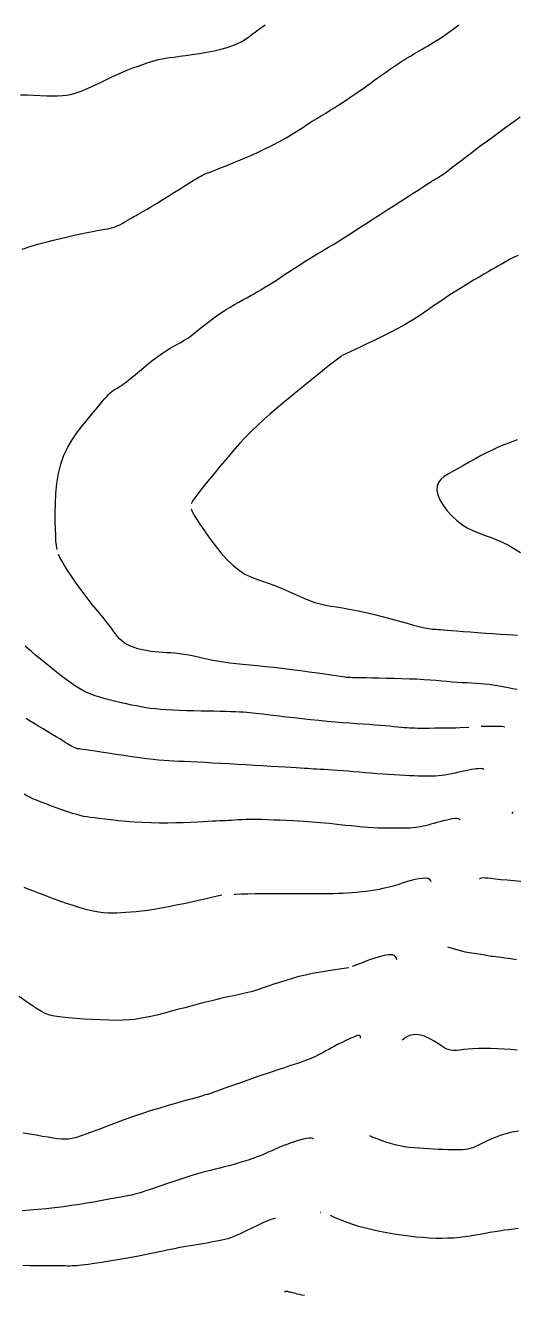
# Model space of a CAD drawing. Header units: millimetres. Extents: x 2235526 to 2245569, y 371981 to 382303.
# Drawn here: x 2244112.6 to 2244290.5, y 380546.4 to 381007.6 of the extents above; entities that cross this region are included whole.
import ezdxf

# ---------------------------------------------------------------- set-up
doc = ezdxf.new("R2010")
doc.units = ezdxf.units.MM
doc.linetypes.add('CONTI', pattern=[0])
for name, color, linetype, transparency in [('177', 10, 'CONTI', 0.7), ('179', 10, 'CONTI', 0.7), ('181', 10, 'CONTI', 0.7), ('183', 10, 'CONTI', 0.7), ('185', 10, 'CONTI', 0.7), ('187', 10, 'CONTI', 0.7), ('189', 10, 'CONTI', 0.7), ('191', 10, 'CONTI', 0.7), ('193', 10, 'CONTI', 0.7), ('195', 10, 'CONTI', 0.7), ('197', 10, 'CONTI', 0.7), ('199', 10, 'CONTI', 0.7)]:
    doc.layers.add(name, color=color, linetype=linetype, transparency=transparency)

msp = doc.modelspace()

# ---------------------------------------------------------------- linework, layer by layer
at = {"layer": '177', "elevation": 177}
msp.add_lwpolyline([(2244213.82, 380546.39), (2244212.87, 380546.6), (2244212.01, 380546.79), (2244211.25, 380546.97), (2244210.59, 380547.12), (2244210.01, 380547.27), (2244209.5, 380547.4), (2244209.07, 380547.51), (2244208.69, 380547.61), (2244208.36, 380547.7), (2244208.08, 380547.77), (2244207.82, 380547.83), (2244207.6, 380547.88), (2244207.41, 380547.91), (2244207.24, 380547.92), (2244207.09, 380547.91), (2244206.96, 380547.89), (2244206.67, 380547.61)], dxfattribs=at)
at = {"layer": '179', "elevation": 179}
for points in [[(2244219.8, 380576.6), (2244219.71, 380576.53), (2244219.8, 380576.44)], [(2244203.39, 380574.34), (2244203.13, 380574.39), (2244202.54, 380574.3), (2244201.69, 380574.04), (2244200.57, 380573.59), (2244199.23, 380573), (2244197.73, 380572.3), (2244196.14, 380571.53), (2244194.53, 380570.75), (2244192.97, 380569.98), (2244191.52, 380569.29), (2244190.23, 380568.68), (2244189.08, 380568.17), (2244188.03, 380567.74), (2244187.02, 380567.38), (2244186.03, 380567.06), (2244185, 380566.77), (2244183.89, 380566.51), (2244182.67, 380566.25), (2244181.35, 380565.99), (2244179.95, 380565.74), (2244178.49, 380565.49), (2244176.99, 380565.24), (2244175.47, 380564.99), (2244173.95, 380564.74), (2244172.45, 380564.48), (2244170.96, 380564.22), (2244169.5, 380563.96), (2244168.06, 380563.69), (2244166.64, 380563.42), (2244165.23, 380563.14), (2244163.84, 380562.85), (2244162.46, 380562.56), (2244161.07, 380562.25), (2244159.64, 380561.94), (2244158.15, 380561.62), (2244156.56, 380561.28), (2244154.86, 380560.94), (2244153.01, 380560.58), (2244151, 380560.21), (2244148.88, 380559.84), (2244146.69, 380559.47), (2244144.51, 380559.11), (2244142.38, 380558.77), (2244140.35, 380558.45), (2244138.5, 380558.17), (2244136.85, 380557.92), (2244135.4, 380557.72), (2244134.13, 380557.55), (2244133.01, 380557.42), (2244132.01, 380557.31), (2244131.1, 380557.23), (2244130.28, 380557.18), (2244129.49, 380557.15), (2244128.71, 380557.14), (2244127.87, 380557.14), (2244126.93, 380557.15), (2244125.84, 380557.17), (2244124.54, 380557.18), (2244122.99, 380557.19), (2244121.14, 380557.2), (2244119.03, 380557.21), (2244116.71, 380557.22), (2244114.23, 380557.26), (2244111.63, 380557.32)], [(2244291.49, 380570.75), (2244289.74, 380570.55), (2244288.02, 380570.33), (2244286.32, 380570.09), (2244284.63, 380569.83), (2244282.93, 380569.55), (2244281.21, 380569.25), (2244279.46, 380568.93), (2244277.69, 380568.61), (2244275.87, 380568.28), (2244274, 380567.98), (2244272.08, 380567.71), (2244270.11, 380567.47), (2244268.07, 380567.3), (2244265.96, 380567.19), (2244263.78, 380567.15), (2244261.52, 380567.18), (2244259.19, 380567.27), (2244256.79, 380567.43), (2244254.31, 380567.65), (2244251.75, 380567.94), (2244249.12, 380568.3), (2244246.44, 380568.71), (2244243.76, 380569.18), (2244241.1, 380569.7), (2244238.5, 380570.26), (2244236.01, 380570.88), (2244233.65, 380571.53), (2244231.43, 380572.22), (2244229.4, 380572.93), (2244227.55, 380573.63), (2244225.91, 380574.31), (2244224.49, 380574.93), (2244223.28, 380575.48)]]:
    msp.add_lwpolyline(points, dxfattribs=at)
at = {"layer": '181', "elevation": 181}
for points in [[(2244291.52, 380606.08), (2244289.19, 380605.69), (2244286.99, 380605.16), (2244284.93, 380604.52), (2244283.03, 380603.8), (2244281.28, 380603.06), (2244279.69, 380602.31), (2244278.27, 380601.62), (2244277.01, 380601), (2244275.92, 380600.5), (2244274.96, 380600.1), (2244274.06, 380599.8), (2244273.19, 380599.59), (2244272.28, 380599.44), (2244271.29, 380599.35), (2244270.17, 380599.31), (2244268.87, 380599.29), (2244267.42, 380599.31), (2244265.84, 380599.35), (2244264.17, 380599.41), (2244262.43, 380599.49), (2244260.65, 380599.57), (2244258.86, 380599.67), (2244257.1, 380599.77), (2244255.35, 380599.88), (2244253.62, 380600.02), (2244251.9, 380600.21), (2244250.18, 380600.44), (2244248.48, 380600.74), (2244246.77, 380601.11), (2244245.05, 380601.58), (2244243.35, 380602.11), (2244241.73, 380602.68), (2244240.2, 380603.26), (2244238.81, 380603.83), (2244237.59, 380604.35)], [(2244217.08, 380603.18), (2244216.84, 380603.38), (2244216.34, 380603.54), (2244215.6, 380603.56), (2244214.61, 380603.43), (2244213.39, 380603.17), (2244212.02, 380602.81), (2244210.53, 380602.36), (2244209, 380601.84), (2244207.46, 380601.28), (2244205.97, 380600.71), (2244204.58, 380600.13), (2244203.26, 380599.56), (2244201.98, 380598.99), (2244200.72, 380598.42), (2244199.43, 380597.86), (2244198.09, 380597.3), (2244196.65, 380596.73), (2244195.11, 380596.17), (2244193.48, 380595.62), (2244191.77, 380595.08), (2244190.02, 380594.55), (2244188.26, 380594.04), (2244186.5, 380593.55), (2244184.77, 380593.1), (2244183.09, 380592.67), (2244181.44, 380592.26), (2244179.79, 380591.85), (2244178.1, 380591.42), (2244176.36, 380590.95), (2244174.51, 380590.44), (2244172.55, 380589.86), (2244170.45, 380589.2), (2244168.25, 380588.48), (2244166.02, 380587.73), (2244163.8, 380586.97), (2244161.66, 380586.23), (2244159.66, 380585.55), (2244157.85, 380584.93), (2244156.28, 380584.41), (2244154.93, 380583.98), (2244153.76, 380583.62), (2244152.76, 380583.33), (2244151.88, 380583.09), (2244151.1, 380582.9), (2244150.38, 380582.74), (2244149.69, 380582.6), (2244148.99, 380582.47), (2244148.23, 380582.33), (2244147.35, 380582.18), (2244146.32, 380582), (2244145.08, 380581.78), (2244143.58, 380581.51), (2244141.79, 380581.17), (2244139.73, 380580.79), (2244137.42, 380580.37), (2244134.9, 380579.94), (2244132.19, 380579.5), (2244129.33, 380579.06), (2244126.34, 380578.65), (2244123.26, 380578.28), (2244120.15, 380577.95), (2244117.1, 380577.66), (2244114.16, 380577.4), (2244111.41, 380577.19)]]:
    msp.add_lwpolyline(points, dxfattribs=at)
at = {"layer": '183', "elevation": 183}
for points in [[(2244234.19, 380639.85), (2244234.2, 380639.96), (2244234.17, 380640.37), (2244234.03, 380640.67), (2244233.79, 380640.82), (2244233.46, 380640.86), (2244233.04, 380640.78), (2244232.54, 380640.62), (2244231.98, 380640.4), (2244231.36, 380640.13), (2244230.68, 380639.83), (2244229.95, 380639.51), (2244229.18, 380639.15), (2244228.36, 380638.76), (2244227.5, 380638.34), (2244226.59, 380637.88), (2244225.65, 380637.39), (2244224.67, 380636.87), (2244223.67, 380636.32), (2244222.66, 380635.76), (2244221.65, 380635.2), (2244220.65, 380634.66), (2244219.68, 380634.14), (2244218.76, 380633.66), (2244217.87, 380633.23), (2244217, 380632.83), (2244216.12, 380632.46), (2244215.18, 380632.09), (2244214.14, 380631.7), (2244212.98, 380631.29), (2244211.65, 380630.84), (2244210.13, 380630.33), (2244208.44, 380629.76), (2244206.58, 380629.14), (2244204.58, 380628.48), (2244202.47, 380627.77), (2244200.26, 380627.03), (2244197.98, 380626.25), (2244195.64, 380625.44), (2244193.3, 380624.62), (2244191.01, 380623.81), (2244188.82, 380623.03), (2244186.77, 380622.3), (2244184.93, 380621.65), (2244183.34, 380621.08), (2244182.04, 380620.61), (2244181.01, 380620.24), (2244180.2, 380619.95), (2244179.59, 380619.74), (2244179.12, 380619.57), (2244178.77, 380619.46), (2244178.5, 380619.37), (2244177.12, 380618.99), (2244176.88, 380618.92), (2244176.55, 380618.83), (2244176.08, 380618.69), (2244175.4, 380618.49), (2244174.46, 380618.23), (2244173.2, 380617.87), (2244171.55, 380617.41), (2244169.49, 380616.83), (2244167.06, 380616.15), (2244164.33, 380615.37), (2244161.37, 380614.49), (2244158.25, 380613.54), (2244155.04, 380612.51), (2244151.81, 380611.43), (2244148.62, 380610.3), (2244145.53, 380609.15), (2244142.57, 380608.02), (2244139.77, 380606.95), (2244137.19, 380605.96), (2244134.85, 380605.08), (2244132.8, 380604.37), (2244131.05, 380603.83), (2244129.55, 380603.46), (2244128.2, 380603.24), (2244126.92, 380603.16), (2244125.62, 380603.2), (2244124.21, 380603.34), (2244122.62, 380603.57), (2244120.77, 380603.86), (2244118.7, 380604.2), (2244116.47, 380604.59), (2244114.14, 380604.99), (2244111.77, 380605.41)], [(2244291.05, 380635.55), (2244288.74, 380635.69), (2244286.32, 380635.84), (2244283.88, 380635.97), (2244281.47, 380636.07), (2244279.15, 380636.11), (2244276.98, 380636.09), (2244275.02, 380636), (2244273.27, 380635.86), (2244271.7, 380635.7), (2244270.3, 380635.55), (2244269.05, 380635.44), (2244267.94, 380635.41), (2244266.95, 380635.49), (2244266.06, 380635.69), (2244265.24, 380636.01), (2244264.46, 380636.44), (2244263.67, 380636.95), (2244262.86, 380637.52), (2244261.97, 380638.13), (2244260.99, 380638.78), (2244259.88, 380639.42), (2244258.67, 380640.03), (2244257.38, 380640.55), (2244256.04, 380640.94), (2244254.69, 380641.15), (2244253.35, 380641.12), (2244252.05, 380640.83), (2244250.81, 380640.23), (2244249.64, 380639.39), (2244249.29, 380639.08)]]:
    msp.add_lwpolyline(points, dxfattribs=at)
at = {"layer": '185', "elevation": 185}
for points in [[(2244247.39, 380668.33), (2244247.19, 380669.09), (2244246.67, 380669.74), (2244245.78, 380670.11), (2244244.48, 380670.15), (2244242.85, 380669.89), (2244241, 380669.42), (2244239.07, 380668.81), (2244237.15, 380668.12), (2244235.37, 380667.44), (2244233.83, 380666.83), (2244231.23, 380665.83)], [(2244279.4, 380669.94), (2244272.21, 380671.05), (2244265.92, 380672.86)], [(2244290.89, 380668.29), (2244289.36, 380668.54), (2244287.93, 380668.77), (2244286.61, 380668.96), (2244285.41, 380669.12), (2244284.32, 380669.25), (2244283.35, 380669.37), (2244282.47, 380669.47), (2244281.69, 380669.57), (2244280.99, 380669.67), (2244280.38, 380669.78), (2244279.79, 380669.89), (2244279.4, 380669.94)], [(2244230, 380665.43), (2244229.98, 380665.43), (2244226.54, 380664.92), (2244225.06, 380664.71), (2244223.28, 380664.44), (2244221.25, 380664.12), (2244219.05, 380663.74), (2244216.71, 380663.3), (2244214.29, 380662.79), (2244211.85, 380662.21), (2244209.44, 380661.55), (2244207.09, 380660.85), (2244204.83, 380660.13), (2244202.68, 380659.41), (2244200.67, 380658.71), (2244198.83, 380658.08), (2244197.18, 380657.52), (2244195.74, 380657.06), (2244194.47, 380656.69), (2244193.34, 380656.39), (2244192.29, 380656.14), (2244191.28, 380655.92), (2244190.27, 380655.72), (2244189.21, 380655.51), (2244188.06, 380655.27), (2244186.8, 380655.01), (2244185.41, 380654.7), (2244183.85, 380654.34), (2244182.12, 380653.94), (2244180.2, 380653.46), (2244178.05, 380652.92), (2244175.67, 380652.31), (2244173.13, 380651.64), (2244170.48, 380650.93), (2244167.8, 380650.22), (2244165.14, 380649.53), (2244162.6, 380648.87), (2244160.22, 380648.27), (2244158.06, 380647.75), (2244156.05, 380647.31), (2244154.12, 380646.95), (2244152.19, 380646.68), (2244150.17, 380646.48), (2244147.98, 380646.36), (2244145.55, 380646.32), (2244142.82, 380646.36), (2244139.87, 380646.46), (2244136.82, 380646.62), (2244133.78, 380646.81), (2244130.86, 380647.02), (2244128.19, 380647.26), (2244125.86, 380647.49), (2244123.97, 380647.71), (2244122.4, 380647.98), (2244121.05, 380648.33), (2244119.77, 380648.83), (2244118.43, 380649.5), (2244116.92, 380650.42), (2244115.09, 380651.63), (2244112.85, 380653.15), (2244110.28, 380654.93)]]:
    msp.add_lwpolyline(points, dxfattribs=at)
at = {"layer": '187', "elevation": 187}
for points in [[(2244259.9, 380696.63), (2244259.77, 380697), (2244259.36, 380697.46), (2244258.71, 380697.77), (2244257.8, 380697.89), (2244256.67, 380697.85), (2244255.39, 380697.68), (2244254.02, 380697.41), (2244252.64, 380697.08), (2244251.31, 380696.72), (2244250.08, 380696.36), (2244249.02, 380696.02), (2244248.08, 380695.71), (2244247.22, 380695.43), (2244246.39, 380695.16), (2244245.53, 380694.9), (2244244.6, 380694.64), (2244243.55, 380694.39), (2244242.33, 380694.14), (2244240.96, 380693.88), (2244239.47, 380693.63), (2244237.89, 380693.39), (2244236.24, 380693.16), (2244234.54, 380692.96), (2244232.83, 380692.78), (2244231.12, 380692.63), (2244229.43, 380692.5), (2244227.74, 380692.4), (2244226.06, 380692.33), (2244224.38, 380692.28), (2244222.7, 380692.25), (2244221.03, 380692.23), (2244219.36, 380692.23), (2244217.64, 380692.25), (2244215.86, 380692.27), (2244213.96, 380692.29), (2244211.91, 380692.31), (2244209.68, 380692.32), (2244207.22, 380692.32), (2244204.52, 380692.31), (2244201.67, 380692.29), (2244198.77, 380692.26), (2244195.93, 380692.21), (2244193.25, 380692.17), (2244190.84, 380692.12), (2244188.81, 380692.07), (2244188.36, 380692.04)], [(2244292.39, 380696.75), (2244289.88, 380696.96), (2244287.42, 380697.18), (2244285.13, 380697.4), (2244283.16, 380697.59), (2244281.58, 380697.77), (2244280.37, 380697.91), (2244279.45, 380698), (2244278.74, 380698.02), (2244278.17, 380697.96), (2244277.68, 380697.81), (2244277.37, 380697.64)], [(2244183.92, 380691.77), (2244179.59, 380690.81), (2244177.67, 380690.37), (2244175.4, 380689.86), (2244172.85, 380689.28), (2244170.12, 380688.69), (2244167.31, 380688.09), (2244164.51, 380687.53), (2244161.8, 380687.03), (2244159.28, 380686.61), (2244156.93, 380686.26), (2244154.74, 380685.98), (2244152.71, 380685.76), (2244150.8, 380685.59), (2244149.01, 380685.45), (2244147.32, 380685.34), (2244145.7, 380685.26), (2244144.12, 380685.22), (2244142.53, 380685.24), (2244140.86, 380685.35), (2244139.07, 380685.58), (2244137.11, 380685.94), (2244134.93, 380686.45), (2244132.49, 380687.15), (2244129.87, 380687.98), (2244127.15, 380688.9), (2244124.42, 380689.87), (2244121.78, 380690.84), (2244119.31, 380691.77), (2244117.1, 380692.61), (2244115.21, 380693.33), (2244113.59, 380693.97), (2244112.16, 380694.56)]]:
    msp.add_lwpolyline(points, dxfattribs=at)
at = {"layer": '189', "elevation": 189}
for points in [[(2244270.38, 380719.11), (2244270.22, 380719.3), (2244269.83, 380719.5), (2244269.27, 380719.6), (2244268.52, 380719.59), (2244267.6, 380719.48), (2244266.56, 380719.3), (2244265.43, 380719.05), (2244264.25, 380718.76), (2244263.06, 380718.45), (2244261.91, 380718.13), (2244260.81, 380717.82), (2244259.78, 380717.52), (2244258.79, 380717.25), (2244257.84, 380717), (2244256.9, 380716.78), (2244255.98, 380716.58), (2244255.06, 380716.43), (2244254.13, 380716.31), (2244253.17, 380716.22), (2244252.19, 380716.16), (2244251.17, 380716.12), (2244250.1, 380716.1), (2244248.97, 380716.09), (2244247.78, 380716.08), (2244246.52, 380716.07), (2244245.18, 380716.07), (2244243.75, 380716.08), (2244242.22, 380716.1), (2244240.6, 380716.15), (2244238.86, 380716.23), (2244237.01, 380716.35), (2244235.04, 380716.5), (2244232.98, 380716.69), (2244230.89, 380716.91), (2244228.79, 380717.13), (2244226.74, 380717.35), (2244224.78, 380717.57), (2244222.95, 380717.77), (2244221.27, 380717.94), (2244219.71, 380718.09), (2244218.21, 380718.22), (2244216.7, 380718.34), (2244215.15, 380718.44), (2244213.48, 380718.55), (2244211.64, 380718.65), (2244209.6, 380718.76), (2244207.39, 380718.87), (2244205.08, 380718.97), (2244202.74, 380719.06), (2244200.43, 380719.14), (2244198.21, 380719.19), (2244196.13, 380719.22), (2244194.26, 380719.22), (2244192.58, 380719.19), (2244191.07, 380719.14), (2244189.71, 380719.08), (2244188.46, 380719.01), (2244187.3, 380718.94), (2244186.22, 380718.88), (2244185.18, 380718.82), (2244184.14, 380718.77), (2244183.04, 380718.72), (2244181.84, 380718.67), (2244180.48, 380718.61), (2244178.91, 380718.54), (2244177.09, 380718.44), (2244174.98, 380718.33), (2244172.6, 380718.21), (2244170, 380718.09), (2244167.22, 380718), (2244164.3, 380717.94), (2244161.28, 380717.94), (2244158.2, 380717.99), (2244155.12, 380718.12), (2244152.07, 380718.32), (2244149.12, 380718.56), (2244146.32, 380718.82), (2244143.71, 380719.1), (2244141.35, 380719.36), (2244139.3, 380719.6), (2244137.58, 380719.81), (2244136.12, 380719.99), (2244134.85, 380720.18), (2244133.66, 380720.39), (2244132.47, 380720.66), (2244131.18, 380721.01), (2244129.71, 380721.46), (2244128, 380722.02), (2244126.1, 380722.68), (2244124.09, 380723.4), (2244122.06, 380724.14), (2244120.08, 380724.89), (2244118.24, 380725.6), (2244116.62, 380726.25), (2244115.28, 380726.81), (2244114.14, 380727.33), (2244113.12, 380727.85), (2244112.12, 380728.44)], [(2244289.57, 380721.74), (2244289.39, 380721.77), (2244289.11, 380721.41)]]:
    msp.add_lwpolyline(points, dxfattribs=at)
at = {"layer": '191', "elevation": 191}
for points in [[(2244110.81, 380982.41), (2244113.14, 380982.32), (2244115.55, 380982.22), (2244117.96, 380982.11), (2244120.27, 380982.03), (2244122.41, 380981.98), (2244124.3, 380982), (2244125.97, 380982.08), (2244127.49, 380982.24), (2244128.92, 380982.48), (2244130.3, 380982.82), (2244131.69, 380983.26), (2244133.15, 380983.82), (2244134.73, 380984.49), (2244136.41, 380985.26), (2244138.19, 380986.1), (2244140.03, 380986.99), (2244141.94, 380987.91), (2244143.87, 380988.83), (2244145.83, 380989.72), (2244147.78, 380990.58), (2244149.72, 380991.38), (2244151.6, 380992.12), (2244153.43, 380992.8), (2244155.16, 380993.42), (2244156.79, 380993.96), (2244158.28, 380994.42), (2244159.63, 380994.8), (2244160.9, 380995.12), (2244162.15, 380995.39), (2244163.47, 380995.62), (2244164.9, 380995.85), (2244166.54, 380996.08), (2244168.44, 380996.34), (2244170.66, 380996.64), (2244173.12, 380996.98), (2244175.73, 380997.37), (2244178.41, 380997.82), (2244181.04, 380998.32), (2244183.56, 380998.89), (2244185.85, 380999.52), (2244187.86, 381000.21), (2244189.6, 381000.97), (2244191.12, 381001.77), (2244192.48, 381002.6), (2244193.72, 381003.46), (2244194.89, 381004.34), (2244196.04, 381005.22), (2244197.2, 381006.09), (2244198.38, 381006.95), (2244199.57, 381007.8)], [(2244279.14, 380737.41), (2244278.91, 380737.54), (2244278.58, 380737.64), (2244278.15, 380737.7), (2244277.62, 380737.72), (2244276.99, 380737.7), (2244276.25, 380737.63), (2244275.42, 380737.52), (2244274.49, 380737.37), (2244273.46, 380737.17), (2244272.34, 380736.93), (2244271.14, 380736.67), (2244269.89, 380736.38), (2244268.62, 380736.1), (2244267.34, 380735.82), (2244266.08, 380735.57), (2244264.86, 380735.36), (2244263.7, 380735.19), (2244262.57, 380735.08), (2244261.46, 380735), (2244260.33, 380734.95), (2244259.17, 380734.94), (2244257.94, 380734.94), (2244256.62, 380734.97), (2244255.18, 380735.01), (2244253.64, 380735.06), (2244251.99, 380735.13), (2244250.25, 380735.21), (2244248.41, 380735.31), (2244246.48, 380735.43), (2244244.47, 380735.56), (2244242.39, 380735.71), (2244240.26, 380735.88), (2244238.1, 380736.06), (2244235.94, 380736.24), (2244233.8, 380736.41), (2244231.71, 380736.59), (2244229.68, 380736.75), (2244227.74, 380736.9), (2244225.9, 380737.03), (2244224.16, 380737.15), (2244222.52, 380737.25), (2244221, 380737.35), (2244219.6, 380737.43), (2244218.31, 380737.51), (2244217.14, 380737.58), (2244216.03, 380737.64), (2244214.91, 380737.71), (2244213.71, 380737.78), (2244212.37, 380737.86), (2244210.81, 380737.96), (2244208.98, 380738.07), (2244206.81, 380738.21), (2244204.36, 380738.36), (2244201.66, 380738.52), (2244198.78, 380738.7), (2244195.77, 380738.88), (2244192.68, 380739.06), (2244189.56, 380739.25), (2244186.48, 380739.43), (2244183.45, 380739.6), (2244180.51, 380739.76), (2244177.7, 380739.91), (2244175.04, 380740.05), (2244172.56, 380740.17), (2244170.3, 380740.27), (2244168.26, 380740.36), (2244166.38, 380740.44), (2244164.59, 380740.54), (2244162.79, 380740.65), (2244160.92, 380740.8), (2244158.88, 380741.01), (2244156.59, 380741.28), (2244154.02, 380741.62), (2244151.22, 380742.02), (2244148.32, 380742.46), (2244145.43, 380742.9), (2244142.65, 380743.33), (2244140.09, 380743.74), (2244137.86, 380744.08), (2244136.05, 380744.35), (2244134.63, 380744.55), (2244133.53, 380744.7), (2244132.72, 380744.8), (2244132.12, 380744.87), (2244131.68, 380744.91), (2244131.35, 380744.95), (2244129.47, 380745.71), (2244129.02, 380745.99), (2244128.48, 380746.33), (2244127.82, 380746.74), (2244127.04, 380747.24), (2244126.1, 380747.82), (2244125, 380748.5), (2244123.72, 380749.28), (2244122.26, 380750.16), (2244120.67, 380751.12), (2244119, 380752.11), (2244117.34, 380753.11), (2244115.73, 380754.07), (2244114.25, 380754.97), (2244112.96, 380755.75), (2244112.92, 380755.78), (2244112.87, 380755.81)]]:
    msp.add_lwpolyline(points, dxfattribs=at)
at = {"layer": '193', "elevation": 193}
for points in [[(2244111.43, 380926.3), (2244112.56, 380926.73), (2244113.75, 380927.14), (2244115.08, 380927.56), (2244116.61, 380928.01), (2244118.4, 380928.49), (2244120.48, 380929.04), (2244122.8, 380929.63), (2244125.26, 380930.23), (2244127.8, 380930.84), (2244130.31, 380931.41), (2244132.71, 380931.94), (2244134.93, 380932.39), (2244136.88, 380932.76), (2244138.6, 380933.05), (2244140.1, 380933.3), (2244141.44, 380933.53), (2244142.65, 380933.76), (2244143.75, 380934.03), (2244144.8, 380934.35), (2244145.81, 380934.74), (2244146.79, 380935.2), (2244147.73, 380935.69), (2244148.62, 380936.19), (2244149.45, 380936.69), (2244150.21, 380937.16), (2244150.9, 380937.57), (2244151.51, 380937.93), (2244152.1, 380938.25), (2244152.73, 380938.58), (2244153.45, 380938.97), (2244154.33, 380939.45), (2244155.42, 380940.08), (2244156.78, 380940.88), (2244158.45, 380941.89), (2244160.37, 380943.06), (2244162.45, 380944.35), (2244164.6, 380945.68), (2244166.73, 380947.01), (2244168.75, 380948.27), (2244170.58, 380949.42), (2244172.15, 380950.39), (2244173.47, 380951.2), (2244174.57, 380951.87), (2244175.47, 380952.42), (2244176.22, 380952.85), (2244176.83, 380953.19), (2244177.35, 380953.45), (2244177.8, 380953.66), (2244178.26, 380953.86), (2244178.8, 380954.06), (2244179.51, 380954.33), (2244180.45, 380954.68), (2244181.71, 380955.16), (2244183.36, 380955.8), (2244185.46, 380956.63), (2244187.92, 380957.63), (2244190.66, 380958.77), (2244193.56, 380960.01), (2244196.52, 380961.33), (2244199.45, 380962.69), (2244202.24, 380964.07), (2244204.81, 380965.42), (2244207.18, 380966.75), (2244209.35, 380968.05), (2244211.36, 380969.3), (2244213.24, 380970.51), (2244215.01, 380971.66), (2244216.71, 380972.75), (2244218.34, 380973.77), (2244219.95, 380974.76), (2244221.57, 380975.74), (2244223.22, 380976.75), (2244224.93, 380977.81), (2244226.74, 380978.96), (2244228.68, 380980.22), (2244230.75, 380981.63), (2244232.92, 380983.13), (2244235.13, 380984.69), (2244237.32, 380986.25), (2244239.44, 380987.76), (2244241.43, 380989.19), (2244243.23, 380990.47), (2244244.79, 380991.57), (2244246.14, 380992.5), (2244247.32, 380993.29), (2244248.34, 380993.97), (2244249.24, 380994.55), (2244250.06, 380995.06), (2244250.83, 380995.53), (2244251.57, 380995.98), (2244252.31, 380996.42), (2244253.06, 380996.87), (2244253.84, 380997.33), (2244254.67, 380997.81), (2244255.56, 380998.32), (2244256.53, 380998.88), (2244257.59, 380999.5), (2244258.75, 381000.18), (2244260.01, 381000.94), (2244261.38, 381001.79), (2244262.85, 381002.74), (2244264.44, 381003.81), (2244266.14, 381005), (2244267.96, 381006.32), (2244269.84, 381007.74)], [(2244273.58, 380752.62), (2244270.32, 380752.48), (2244268.85, 380752.45), (2244267.1, 380752.42), (2244265.19, 380752.4), (2244263.19, 380752.37), (2244261.2, 380752.35), (2244259.3, 380752.33), (2244257.6, 380752.32), (2244256.15, 380752.32), (2244254.93, 380752.34), (2244253.87, 380752.36), (2244252.92, 380752.39), (2244252.01, 380752.44), (2244251.09, 380752.51), (2244250.09, 380752.59), (2244248.96, 380752.69), (2244247.71, 380752.81), (2244246.31, 380752.94), (2244244.79, 380753.08), (2244243.12, 380753.23), (2244241.33, 380753.38), (2244239.39, 380753.53), (2244237.33, 380753.69), (2244235.12, 380753.85), (2244232.78, 380754.02), (2244230.31, 380754.2), (2244227.7, 380754.4), (2244224.96, 380754.63), (2244222.09, 380754.89), (2244219.09, 380755.17), (2244216.04, 380755.48), (2244213, 380755.81), (2244210.04, 380756.14), (2244207.24, 380756.46), (2244204.67, 380756.76), (2244202.41, 380757.03), (2244200.49, 380757.27), (2244198.88, 380757.47), (2244197.51, 380757.64), (2244196.29, 380757.78), (2244195.17, 380757.91), (2244194.08, 380758.01), (2244192.93, 380758.11), (2244191.68, 380758.19), (2244190.3, 380758.27), (2244188.78, 380758.34), (2244187.11, 380758.4), (2244185.27, 380758.46), (2244183.27, 380758.51), (2244181.08, 380758.56), (2244178.71, 380758.6), (2244176.2, 380758.64), (2244173.62, 380758.69), (2244171.03, 380758.75), (2244168.47, 380758.83), (2244166.02, 380758.93), (2244163.73, 380759.05), (2244161.64, 380759.2), (2244159.73, 380759.39), (2244157.94, 380759.6), (2244156.23, 380759.85), (2244154.55, 380760.14), (2244152.85, 380760.46), (2244151.1, 380760.81), (2244149.24, 380761.2), (2244147.31, 380761.63), (2244145.35, 380762.08), (2244143.39, 380762.57), (2244141.46, 380763.08), (2244139.62, 380763.62), (2244137.89, 380764.19), (2244136.3, 380764.77), (2244134.81, 380765.41), (2244133.39, 380766.11), (2244131.98, 380766.9), (2244130.54, 380767.8), (2244129.02, 380768.84), (2244127.38, 380770.03), (2244125.58, 380771.4), (2244123.68, 380772.89), (2244121.73, 380774.45), (2244119.8, 380776.02), (2244117.94, 380777.54), (2244116.23, 380778.96), (2244114.72, 380780.22), (2244113.46, 380781.28), (2244112.41, 380782.16)], [(2244286.56, 380752.74), (2244286.06, 380752.87), (2244285.39, 380752.97), (2244284.39, 380753.04), (2244283.21, 380753.07), (2244281.91, 380753.07), (2244280.56, 380753.05), (2244279.24, 380753.01), (2244278.02, 380752.96)]]:
    msp.add_lwpolyline(points, dxfattribs=at)
at = {"layer": '195', "elevation": 195}
for points in [[(2244197.81, 380911.43), (2244199.12, 380912.22), (2244200.55, 380913.09), (2244202.15, 380914.1), (2244203.91, 380915.23), (2244205.82, 380916.48), (2244207.83, 380917.79), (2244209.86, 380919.13), (2244211.87, 380920.44), (2244213.8, 380921.69), (2244215.59, 380922.83), (2244217.2, 380923.83), (2244218.66, 380924.71), (2244220.02, 380925.52), (2244221.32, 380926.28), (2244222.61, 380927.03), (2244223.94, 380927.81), (2244225.35, 380928.66), (2244226.88, 380929.61), (2244228.54, 380930.65), (2244230.33, 380931.8), (2244232.26, 380933.04), (2244234.32, 380934.37), (2244236.52, 380935.8), (2244238.86, 380937.31), (2244241.33, 380938.9), (2244243.87, 380940.54), (2244246.4, 380942.17), (2244248.87, 380943.76), (2244251.19, 380945.25), (2244253.3, 380946.61), (2244255.12, 380947.79), (2244256.61, 380948.75), (2244257.79, 380949.52), (2244258.71, 380950.12), (2244259.42, 380950.58), (2244259.97, 380950.93), (2244260.4, 380951.2), (2244260.76, 380951.42), (2244261.1, 380951.62), (2244261.43, 380951.81), (2244261.76, 380952), (2244262.11, 380952.2), (2244262.48, 380952.42), (2244262.88, 380952.66), (2244263.33, 380952.95), (2244263.84, 380953.29), (2244264.42, 380953.7), (2244265.09, 380954.19), (2244265.88, 380954.77), (2244266.81, 380955.46), (2244267.89, 380956.28), (2244269.15, 380957.24), (2244270.59, 380958.34), (2244272.21, 380959.59), (2244274.01, 380960.97), (2244275.95, 380962.45), (2244278.04, 380964.03), (2244280.25, 380965.68), (2244282.57, 380967.4), (2244284.98, 380969.17), (2244287.44, 380970.95), (2244289.87, 380972.69), (2244292.22, 380974.37)], [(2244124.07, 380817.29), (2244123.8, 380818.74), (2244123.64, 380820.38), (2244123.55, 380822.31), (2244123.48, 380824.66), (2244123.41, 380827.41), (2244123.37, 380830.55), (2244123.42, 380833.97), (2244123.59, 380837.56), (2244123.94, 380841.22), (2244124.52, 380844.82), (2244125.37, 380848.27), (2244126.53, 380851.48), (2244127.94, 380854.42), (2244129.52, 380857.12), (2244131.2, 380859.59), (2244132.9, 380861.83), (2244134.56, 380863.85), (2244136.1, 380865.66), (2244137.45, 380867.28), (2244138.63, 380868.72), (2244139.66, 380869.99), (2244140.56, 380871.09), (2244141.36, 380872.05), (2244142.08, 380872.88), (2244142.75, 380873.58), (2244143.38, 380874.18), (2244143.98, 380874.67), (2244144.54, 380875.09), (2244145.08, 380875.45), (2244145.59, 380875.76), (2244146.08, 380876.03), (2244146.54, 380876.29), (2244146.97, 380876.55), (2244147.42, 380876.84), (2244147.93, 380877.18), (2244148.52, 380877.62), (2244149.23, 380878.17), (2244150.11, 380878.87), (2244151.18, 380879.76), (2244152.48, 380880.83), (2244153.97, 380882.07), (2244155.58, 380883.39), (2244157.28, 380884.76), (2244158.99, 380886.11), (2244160.68, 380887.39), (2244162.29, 380888.54), (2244163.78, 380889.51), (2244165.16, 380890.35), (2244166.46, 380891.09), (2244167.72, 380891.78), (2244168.95, 380892.48), (2244170.2, 380893.22), (2244171.48, 380894.06), (2244172.82, 380895.02), (2244174.23, 380896.1), (2244175.68, 380897.26), (2244177.19, 380898.47), (2244178.74, 380899.7), (2244180.32, 380900.93), (2244181.94, 380902.12), (2244183.58, 380903.24), (2244185.23, 380904.3), (2244186.86, 380905.3), (2244188.46, 380906.24), (2244190.01, 380907.11), (2244191.49, 380907.92), (2244192.88, 380908.68), (2244194.12, 380909.36), (2244195.31, 380910.01), (2244196.48, 380910.67), (2244197.67, 380911.35)], [(2244291.12, 380766.4), (2244290.07, 380766.56), (2244288.95, 380766.77), (2244287.77, 380767), (2244286.52, 380767.26), (2244285.21, 380767.52), (2244283.84, 380767.77), (2244282.41, 380768.01), (2244280.93, 380768.21), (2244279.39, 380768.38), (2244277.8, 380768.51), (2244276.17, 380768.63), (2244274.49, 380768.72), (2244272.78, 380768.82), (2244271.04, 380768.92), (2244269.26, 380769.03), (2244267.46, 380769.17), (2244265.61, 380769.33), (2244263.68, 380769.5), (2244261.64, 380769.67), (2244259.48, 380769.84), (2244257.15, 380770), (2244254.65, 380770.14), (2244251.95, 380770.26), (2244249.13, 380770.36), (2244246.28, 380770.44), (2244243.48, 380770.5), (2244240.83, 380770.55), (2244238.4, 380770.6), (2244236.29, 380770.63), (2244234.57, 380770.66), (2244233.19, 380770.68), (2244232.12, 380770.71), (2244231.3, 380770.73), (2244230.67, 380770.75), (2244230.18, 380770.77), (2244229.79, 380770.79), (2244229.42, 380770.82), (2244229.01, 380770.86), (2244228.49, 380770.92), (2244227.76, 380771.02), (2244226.75, 380771.16), (2244225.39, 380771.36), (2244223.59, 380771.62), (2244221.31, 380771.96), (2244218.62, 380772.34), (2244215.62, 380772.77), (2244212.41, 380773.21), (2244209.1, 380773.64), (2244205.79, 380774.06), (2244202.59, 380774.42), (2244199.58, 380774.73), (2244196.74, 380775), (2244194.07, 380775.24), (2244191.52, 380775.47), (2244189.09, 380775.72), (2244186.73, 380776), (2244184.43, 380776.32), (2244182.18, 380776.71), (2244179.96, 380777.15), (2244177.81, 380777.61), (2244175.73, 380778.07), (2244173.73, 380778.5), (2244171.84, 380778.89), (2244170.06, 380779.21), (2244168.4, 380779.44), (2244166.84, 380779.6), (2244165.35, 380779.71), (2244163.91, 380779.79), (2244162.49, 380779.87), (2244161.05, 380779.97), (2244159.58, 380780.1), (2244158.05, 380780.29), (2244156.49, 380780.55), (2244154.94, 380780.87), (2244153.42, 380781.25), (2244151.98, 380781.69), (2244150.65, 380782.2), (2244149.46, 380782.77), (2244148.43, 380783.41), (2244147.55, 380784.11), (2244146.76, 380784.89), (2244146.03, 380785.73), (2244145.31, 380786.66), (2244144.57, 380787.66), (2244143.76, 380788.74), (2244142.85, 380789.91), (2244141.84, 380791.17), (2244140.73, 380792.53), (2244139.52, 380794.01), (2244138.23, 380795.6), (2244136.85, 380797.33), (2244135.39, 380799.19), (2244133.87, 380801.2), (2244132.31, 380803.29), (2244130.78, 380805.43), (2244129.3, 380807.54), (2244127.94, 380809.58), (2244126.74, 380811.49), (2244125.73, 380813.22), (2244125.11, 380814.42), (2244124.62, 380815.53)]]:
    msp.add_lwpolyline(points, dxfattribs=at)
at = {"layer": '197', "elevation": 197}
for points in [[(2244291.44, 380924.06), (2244290.26, 380923.5), (2244289.32, 380923.04), (2244288.55, 380922.65), (2244287.92, 380922.31), (2244287.37, 380922), (2244286.84, 380921.7), (2244286.29, 380921.38), (2244285.66, 380921.02), (2244284.94, 380920.61), (2244284.09, 380920.13), (2244283.09, 380919.57), (2244281.93, 380918.91), (2244280.58, 380918.14), (2244279.02, 380917.23), (2244277.23, 380916.18), (2244275.26, 380915.02), (2244273.17, 380913.76), (2244271, 380912.43), (2244268.8, 380911.07), (2244266.64, 380909.69), (2244264.57, 380908.33), (2244262.62, 380906.99), (2244260.74, 380905.69), (2244258.89, 380904.39), (2244256.99, 380903.1), (2244254.98, 380901.78), (2244252.82, 380900.42), (2244250.42, 380899.02), (2244247.77, 380897.56), (2244244.95, 380896.08), (2244242.05, 380894.61), (2244239.21, 380893.21), (2244236.52, 380891.91), (2244234.09, 380890.76), (2244232.04, 380889.79), (2244227.6, 380887.67)], [(2244227.46, 380887.61), (2244227.26, 380887.51), (2244222.95, 380884.18), (2244221.13, 380882.72), (2244218.97, 380880.98), (2244216.55, 380879.02), (2244213.96, 380876.92), (2244211.29, 380874.73), (2244208.62, 380872.54), (2244206.04, 380870.4), (2244203.61, 380868.36), (2244201.31, 380866.4), (2244199.1, 380864.45), (2244196.94, 380862.47), (2244194.79, 380860.39), (2244192.59, 380858.16), (2244190.31, 380855.73), (2244187.93, 380853.06), (2244185.5, 380850.25), (2244183.09, 380847.38), (2244180.78, 380844.56), (2244178.64, 380841.91), (2244176.74, 380839.51), (2244175.16, 380837.48), (2244174.06, 380836.01), (2244173.27, 380834.82), (2244172.79, 380833.82)], [(2244172.72, 380832.06), (2244173.08, 380831.08), (2244173.7, 380829.92), (2244174.58, 380828.5), (2244175.91, 380826.43), (2244177.53, 380824.02), (2244179.38, 380821.39), (2244181.4, 380818.69), (2244183.55, 380816.04), (2244185.75, 380813.58), (2244187.96, 380811.45), (2244190.14, 380809.73), (2244192.27, 380808.38), (2244194.38, 380807.32), (2244196.48, 380806.46), (2244198.57, 380805.73), (2244200.68, 380805.03), (2244202.8, 380804.29), (2244204.96, 380803.45), (2244207.14, 380802.52), (2244209.31, 380801.54), (2244211.47, 380800.57), (2244213.59, 380799.63), (2244215.67, 380798.79), (2244217.68, 380798.08), (2244219.62, 380797.52), (2244221.53, 380797.08), (2244223.47, 380796.73), (2244225.5, 380796.41), (2244227.68, 380796.07), (2244230.07, 380795.67), (2244232.72, 380795.16), (2244235.66, 380794.51), (2244238.81, 380793.74), (2244242.04, 380792.92), (2244245.25, 380792.07), (2244248.3, 380791.24), (2244251.09, 380790.48), (2244253.49, 380789.84), (2244255.43, 380789.34), (2244256.94, 380788.98), (2244258.12, 380788.73), (2244259.02, 380788.57), (2244259.75, 380788.47), (2244260.37, 380788.41), (2244260.96, 380788.36), (2244261.6, 380788.32), (2244262.34, 380788.26), (2244263.22, 380788.18), (2244264.3, 380788.09), (2244265.61, 380787.99), (2244267.21, 380787.86), (2244269.15, 380787.71), (2244271.43, 380787.53), (2244273.99, 380787.34), (2244276.72, 380787.13), (2244279.53, 380786.93), (2244282.3, 380786.73), (2244284.95, 380786.54), (2244287.35, 380786.38), (2244289.45, 380786.25), (2244291.25, 380786.14)]]:
    msp.add_lwpolyline(points, dxfattribs=at)
at = {"layer": '199', "elevation": 199}
msp.add_lwpolyline([(2244291.07, 380857.04), (2244289.45, 380856.43), (2244287.73, 380855.8), (2244285.9, 380855.1), (2244283.99, 380854.29), (2244281.98, 380853.37), (2244279.92, 380852.34), (2244277.82, 380851.23), (2244275.72, 380850.09), (2244273.63, 380848.93), (2244271.6, 380847.8), (2244269.64, 380846.71), (2244267.79, 380845.7), (2244266.1, 380844.72), (2244264.62, 380843.74), (2244263.41, 380842.7), (2244262.51, 380841.57), (2244261.99, 380840.29), (2244261.89, 380838.83), (2244262.25, 380837.15), (2244263.03, 380835.31), (2244264.17, 380833.39), (2244265.6, 380831.46), (2244267.25, 380829.6), (2244269.07, 380827.88), (2244271, 380826.38), (2244272.98, 380825.15), (2244275, 380824.14), (2244277.05, 380823.29), (2244279.15, 380822.52), (2244281.28, 380821.75), (2244283.45, 380820.93), (2244285.65, 380819.98), (2244287.88, 380818.85), (2244290.11, 380817.58), (2244292.3, 380816.22)], dxfattribs=at)

doc.saveas('drawing.dxf')
